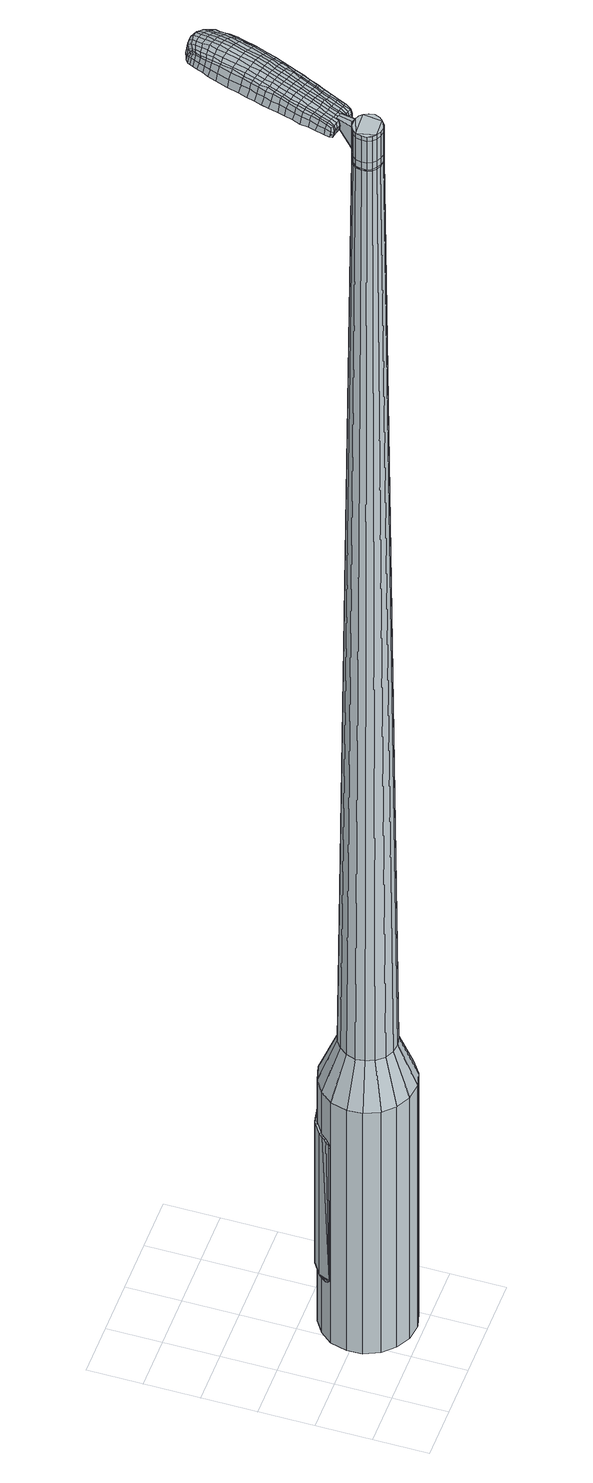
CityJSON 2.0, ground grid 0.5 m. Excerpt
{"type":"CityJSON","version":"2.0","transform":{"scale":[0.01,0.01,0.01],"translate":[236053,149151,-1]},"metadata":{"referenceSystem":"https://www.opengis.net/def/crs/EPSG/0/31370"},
"CityObjects":{
"object1":{"type":"GenericCityObject","attributes":{"cluster":53,"mean_distance_to_centroid":0.3,"new_centroid_x":236053.83,"new_centroid_y":149151.46,"mean_distance_to_camera":9.44,"H1":5.53,"H2":5.38,"Z_final":117.8,"cluster2":-1,"proj_x":236059.71,"proj_y":149153.23,"id_line":90866,"bearing_l":163.28,"distance":6.14,"orientation":"right","G_obj":73.28},"geometry":[{"type":"MultiSurface","lod":"2","boundaries":[[[0,1,2,3]],[[1,4,5,2]],[[4,6,7,5]],[[6,8,9,7]],[[8,10,11,9]],[[10,12,13,11]],[[12,14,15,13]],[[14,16,17,15]],[[16,18,19,17]],[[18,20,21,19]],[[20,22,23,21]],[[22,24,25,23]],[[24,26,27,25]],[[26,28,29,27]],[[28,30,31,29]],[[30,32,33,31]],[[32,34,35,33]],[[34,0,3,35]],[[36,37,38,39]],[[38,40,41,42]],[[41,43,42]],[[42,44,45,46]],[[45,47,46]],[[46,48,49,50]],[[49,51,50]],[[42,46,50,38]],[[50,52,39,38]],[[53,36,39]],[[2,5,7,35]],[[7,9,11,15]],[[11,13,15]],[[15,17,19,23]],[[19,21,23]],[[23,25,27,31]],[[27,29,31]],[[15,23,31,7]],[[31,33,35,7]],[[3,2,35]],[[1,0,54,55]],[[0,34,56,54]],[[34,32,57,56]],[[32,30,58,57]],[[30,28,59,58]],[[28,26,60,59]],[[26,24,61,60]],[[24,22,62,61]],[[22,20,63,62]],[[20,18,64,63]],[[18,16,65,64]],[[16,14,66,65]],[[14,12,67,66]],[[12,10,68,67]],[[10,8,69,68]],[[8,6,70,69]],[[6,4,71,70]],[[4,1,55,71]],[[55,54,72,73]],[[54,56,74,72]],[[56,57,75,74]],[[57,58,76,75]],[[58,59,77,76]],[[59,60,78,77]],[[60,61,79,78]],[[61,62,80,79]],[[62,63,81,80]],[[63,64,82,81]],[[64,65,83,82]],[[65,66,84,83]],[[66,67,85,84]],[[67,68,86,85]],[[68,69,87,86]],[[69,70,88,87]],[[70,71,89,88]],[[71,55,73,89]],[[72,90,91,73]],[[92,93,90,72]],[[94,95,93,92]],[[76,96,95,94]],[[97,98,96,76]],[[78,99,98,97]],[[100,101,99,78]],[[80,102,101,100]],[[81,103,102,80]],[[82,104,103,81]],[[105,106,104,82]],[[107,108,106,105]],[[85,109,108,107]],[[110,111,109,85]],[[112,113,111,110]],[[114,115,113,112]],[[89,116,115,114]],[[73,91,116,89]],[[117,118,119,120]],[[121,117,120,122]],[[123,121,122,124]],[[125,123,124,126]],[[127,125,126,128]],[[129,127,128,130]],[[131,129,130,132]],[[133,131,132,134]],[[135,133,134,136]],[[137,135,136,138]],[[139,137,138,140]],[[141,139,140,142]],[[143,141,142,144]],[[145,143,144,146]],[[147,145,146,148]],[[149,147,148,150]],[[74,92,72]],[[74,75,94,92]],[[75,76,94]],[[77,97,76]],[[77,78,97]],[[79,100,78]],[[79,80,100]],[[83,105,82]],[[83,84,107,105]],[[84,85,107]],[[86,110,85]],[[86,87,112,110]],[[87,88,114,112]],[[88,89,114]],[[151,115,116]],[[151,152,113,115]],[[152,153,111,113]],[[153,109,111]],[[154,108,109]],[[154,155,106,108]],[[155,104,106]],[[156,101,102]],[[156,99,101]],[[157,98,99]],[[157,96,98]],[[158,95,96]],[[158,159,93,95]],[[159,90,93]],[[39,52,149,160]],[[91,90,161,150]],[[53,39,160,118]],[[90,159,119,161]],[[36,53,118,117]],[[159,158,120,119]],[[37,36,117,121]],[[158,96,122,120]],[[38,37,121,123]],[[96,157,124,122]],[[40,38,123,125]],[[157,99,126,124]],[[41,40,125,127]],[[99,156,128,126]],[[43,41,127,129]],[[156,102,130,128]],[[42,43,129,131]],[[102,103,132,130]],[[44,42,131,133]],[[103,104,134,132]],[[45,44,133,135]],[[104,155,136,134]],[[47,45,135,137]],[[155,154,138,136]],[[46,47,137,139]],[[154,109,140,138]],[[48,46,139,141]],[[109,153,142,140]],[[49,48,141,143]],[[153,152,144,142]],[[51,49,143,145]],[[152,151,146,144]],[[50,51,145,147]],[[151,116,148,146]],[[52,50,147,149]],[[116,91,150,148]],[[149,150,162,163]],[[150,161,164,162]],[[161,119,165,164]],[[119,118,166,165]],[[118,160,167,166]],[[160,149,163,167]],[[168,169,170,171]],[[172,168,171,173]],[[168,172,174,175]],[[169,168,175,176]],[[177,178,179,180]],[[181,177,180,182]],[[177,181,183,184]],[[178,177,184,185]],[[186,187,188,189]],[[190,186,189,191]],[[186,190,192,193]],[[187,186,193,194]],[[195,196,197,198]],[[199,195,198,200]],[[195,199,201,202]],[[196,195,202,203]],[[204,205,206,207]],[[208,204,207,209]],[[204,208,210,211]],[[205,204,211,212]],[[213,214,215,216]],[[217,213,216,218]],[[213,217,219,220]],[[214,213,220,221]],[[222,223,224,225]],[[214,222,225,215]],[[222,214,221,226]],[[223,222,226,227]],[[228,229,230,231]],[[223,228,231,224]],[[228,223,227,232]],[[229,228,232,233]],[[234,172,173,235]],[[229,234,235,230]],[[234,229,233,236]],[[172,234,236,174]],[[237,238,239,240]],[[241,237,240,242]],[[237,241,243,244]],[[238,237,244,245]],[[246,247,248,249]],[[238,246,249,239]],[[246,238,245,250]],[[247,246,250,251]],[[252,253,254,255]],[[247,252,255,248]],[[252,247,251,256]],[[253,252,256,257]],[[258,259,260,261]],[[253,258,261,254]],[[258,253,257,262]],[[259,258,262,263]],[[264,169,176,265]],[[259,264,265,260]],[[264,259,263,266]],[[169,264,266,170]],[[267,268,269,270]],[[271,267,270,272]],[[267,271,273,274]],[[268,267,274,275]],[[276,277,278,279]],[[268,276,279,269]],[[276,268,275,280]],[[277,276,280,281]],[[282,283,284,285]],[[277,282,285,278]],[[282,277,281,286]],[[283,282,286,287]],[[288,181,182,289]],[[283,288,289,284]],[[288,283,287,290]],[[181,288,290,183]],[[291,292,293,294]],[[295,291,294,296]],[[291,295,297,298]],[[292,291,298,299]],[[300,301,302,303]],[[292,300,303,293]],[[300,292,299,304]],[[301,300,304,305]],[[306,307,308,309]],[[301,306,309,302]],[[306,301,305,310]],[[307,306,310,311]],[[312,313,314,315]],[[307,312,315,308]],[[312,307,311,316]],[[313,312,316,317]],[[318,178,185,319]],[[313,318,319,314]],[[318,313,317,320]],[[178,318,320,179]],[[321,207,206,322]],[[323,321,322,324]],[[321,323,325,326]],[[207,321,326,209]],[[327,323,324,328]],[[329,327,328,330]],[[327,329,331,332]],[[323,327,332,325]],[[333,329,330,334]],[[335,333,334,336]],[[333,335,337,338]],[[329,333,338,331]],[[339,335,336,340]],[[341,339,340,342]],[[339,341,343,344]],[[335,339,344,337]],[[345,341,342,346]],[[196,345,346,197]],[[345,196,203,347]],[[341,345,347,343]],[[348,349,194,193]],[[350,348,193,192]],[[348,350,351,352]],[[349,348,352,353]],[[354,355,353,352]],[[356,354,352,351]],[[354,356,357,358]],[[355,354,358,359]],[[360,361,359,358]],[[362,360,358,357]],[[360,362,363,364]],[[361,360,364,365]],[[366,367,365,364]],[[368,366,364,363]],[[366,368,201,199]],[[367,366,199,200]],[[369,370,371,372]],[[271,369,372,273]],[[369,271,272,373]],[[370,369,373,374]],[[375,190,191,376]],[[370,375,376,371]],[[375,370,374,377]],[[190,375,377,192]],[[378,379,380,381]],[[217,378,381,219]],[[378,217,218,382]],[[379,378,382,383]],[[384,385,386,387]],[[379,384,387,380]],[[384,379,383,388]],[[385,384,388,389]],[[390,187,194,391]],[[385,390,391,386]],[[390,385,389,392]],[[187,390,392,188]],[[393,394,395,396]],[[175,393,396,176]],[[393,175,174,397]],[[394,393,397,398]],[[399,400,401,402]],[[394,399,402,395]],[[399,394,398,403]],[[400,399,403,404]],[[405,198,197,406]],[[400,405,406,401]],[[405,400,404,407]],[[198,405,407,200]],[[408,409,410,411]],[[180,408,411,182]],[[408,180,179,412]],[[409,408,412,413]],[[414,202,201,415]],[[409,414,415,410]],[[414,409,413,416]],[[202,414,416,203]],[[417,418,419,420]],[[295,417,420,297]],[[417,295,296,421]],[[418,417,421,422]],[[423,208,209,424]],[[418,423,424,419]],[[423,418,422,425]],[[208,423,425,210]],[[426,427,428,429]],[[241,426,429,243]],[[426,241,242,430]],[[427,426,430,431]],[[432,433,434,435]],[[427,432,435,428]],[[432,427,431,436]],[[433,432,436,437]],[[438,205,212,439]],[[433,438,439,434]],[[438,433,437,440]],[[205,438,440,206]],[[441,442,431,430]],[[240,441,430,242]],[[441,240,239,443]],[[442,441,443,444]],[[445,446,437,436]],[[442,445,436,431]],[[445,442,444,447]],[[446,445,447,448]],[[449,322,206,440]],[[446,449,440,437]],[[449,446,448,450]],[[322,449,450,324]],[[451,452,453,454]],[[298,451,454,299]],[[451,298,297,420]],[[452,451,420,419]],[[455,326,325,456]],[[452,455,456,453]],[[455,452,419,424]],[[326,455,424,209]],[[457,458,444,443]],[[249,457,443,239]],[[457,249,248,459]],[[458,457,459,460]],[[461,462,448,447]],[[458,461,447,444]],[[461,458,460,463]],[[462,461,463,464]],[[465,328,324,450]],[[462,465,450,448]],[[465,462,464,466]],[[328,465,466,330]],[[467,468,469,470]],[[304,467,470,305]],[[467,304,299,454]],[[468,467,454,453]],[[471,332,331,472]],[[468,471,472,469]],[[471,468,453,456]],[[332,471,456,325]],[[473,474,460,459]],[[255,473,459,248]],[[473,255,254,475]],[[474,473,475,476]],[[477,478,464,463]],[[474,477,463,460]],[[477,474,476,479]],[[478,477,479,480]],[[481,334,330,466]],[[478,481,466,464]],[[481,478,480,482]],[[334,481,482,336]],[[483,484,485,486]],[[310,483,486,311]],[[483,310,305,470]],[[484,483,470,469]],[[487,338,337,488]],[[484,487,488,485]],[[487,484,469,472]],[[338,487,472,331]],[[489,490,476,475]],[[261,489,475,254]],[[489,261,260,491]],[[490,489,491,492]],[[493,494,480,479]],[[490,493,479,476]],[[493,490,492,495]],[[494,493,495,496]],[[497,340,336,482]],[[494,497,482,480]],[[497,494,496,498]],[[340,497,498,342]],[[499,500,501,502]],[[316,499,502,317]],[[499,316,311,486]],[[500,499,486,485]],[[503,344,343,504]],[[500,503,504,501]],[[503,500,485,488]],[[344,503,488,337]],[[505,506,492,491]],[[265,505,491,260]],[[505,265,176,396]],[[506,505,396,395]],[[507,508,496,495]],[[506,507,495,492]],[[507,506,395,402]],[[508,507,402,401]],[[509,346,342,498]],[[508,509,498,496]],[[509,508,401,406]],[[346,509,406,197]],[[510,511,413,412]],[[320,510,412,179]],[[510,320,317,502]],[[511,510,502,501]],[[512,347,203,416]],[[511,512,416,413]],[[512,511,501,504]],[[347,512,504,343]],[[513,514,374,373]],[[270,513,373,272]],[[513,270,269,515]],[[514,513,515,516]],[[517,350,192,377]],[[514,517,377,374]],[[517,514,516,518]],[[350,517,518,351]],[[519,520,521,522]],[[220,519,522,221]],[[519,220,219,381]],[[520,519,381,380]],[[523,524,525,526]],[[520,523,526,521]],[[523,520,380,387]],[[524,523,387,386]],[[527,349,353,528]],[[524,527,528,525]],[[527,524,386,391]],[[349,527,391,194]],[[529,530,516,515]],[[279,529,515,269]],[[529,279,278,531]],[[530,529,531,532]],[[533,356,351,518]],[[530,533,518,516]],[[533,530,532,534]],[[356,533,534,357]],[[535,536,537,538]],[[226,535,538,227]],[[535,226,221,522]],[[536,535,522,521]],[[539,540,541,542]],[[536,539,542,537]],[[539,536,521,526]],[[540,539,526,525]],[[543,355,359,544]],[[540,543,544,541]],[[543,540,525,528]],[[355,543,528,353]],[[545,546,532,531]],[[285,545,531,278]],[[545,285,284,547]],[[546,545,547,548]],[[549,362,357,534]],[[546,549,534,532]],[[549,546,548,550]],[[362,549,550,363]],[[551,552,553,554]],[[232,551,554,233]],[[551,232,227,538]],[[552,551,538,537]],[[555,556,557,558]],[[552,555,558,553]],[[555,552,537,542]],[[556,555,542,541]],[[559,361,365,560]],[[556,559,560,557]],[[559,556,541,544]],[[361,559,544,359]],[[561,562,548,547]],[[289,561,547,284]],[[561,289,182,411]],[[562,561,411,410]],[[563,368,363,550]],[[562,563,550,548]],[[563,562,410,415]],[[368,563,415,201]],[[564,565,398,397]],[[236,564,397,174]],[[564,236,233,554]],[[565,564,554,553]],[[566,567,404,403]],[[565,566,403,398]],[[566,565,553,558]],[[567,566,558,557]],[[568,367,200,407]],[[567,568,407,404]],[[568,567,557,560]],[[367,568,560,365]],[[569,570,571,572]],[[572,571,573,574]],[[575,573,571,576]],[[576,571,570,577]],[[578,579,580,581]],[[581,580,582,583]],[[584,582,580,585]],[[585,580,579,586]],[[587,588,589,590]],[[590,589,591,592]],[[593,591,589,594]],[[594,589,588,595]],[[596,597,598,599]],[[599,598,600,601]],[[602,600,598,603]],[[603,598,597,604]],[[605,606,607,608]],[[608,607,609,610]],[[611,609,607,612]],[[612,607,606,613]],[[614,615,616,617]],[[617,616,618,619]],[[620,618,616,621]],[[621,616,615,622]],[[623,624,625,626]],[[626,625,615,614]],[[622,615,625,627]],[[627,625,624,628]],[[629,630,631,632]],[[632,631,624,623]],[[628,624,631,633]],[[633,631,630,634]],[[574,573,635,636]],[[636,635,630,629]],[[634,630,635,637]],[[637,635,573,575]],[[638,639,640,641]],[[641,640,642,643]],[[644,642,640,645]],[[645,640,639,646]],[[647,648,649,650]],[[650,649,639,638]],[[646,639,649,651]],[[651,649,648,652]],[[653,654,655,656]],[[656,655,648,647]],[[652,648,655,657]],[[657,655,654,658]],[[659,660,661,662]],[[662,661,654,653]],[[658,654,661,663]],[[663,661,660,664]],[[577,570,665,666]],[[666,665,660,659]],[[664,660,665,667]],[[667,665,570,569]],[[668,669,670,671]],[[671,670,672,673]],[[674,672,670,675]],[[675,670,669,676]],[[677,678,679,680]],[[680,679,669,668]],[[676,669,679,681]],[[681,679,678,682]],[[683,684,685,686]],[[686,685,678,677]],[[682,678,685,687]],[[687,685,684,688]],[[583,582,689,690]],[[690,689,684,683]],[[688,684,689,691]],[[691,689,582,584]],[[692,693,694,695]],[[695,694,696,697]],[[698,696,694,699]],[[699,694,693,700]],[[701,702,703,704]],[[704,703,693,692]],[[700,693,703,705]],[[705,703,702,706]],[[707,708,709,710]],[[710,709,702,701]],[[706,702,709,711]],[[711,709,708,712]],[[713,714,715,716]],[[716,715,708,707]],[[712,708,715,717]],[[717,715,714,718]],[[586,579,719,720]],[[720,719,714,713]],[[718,714,719,721]],[[721,719,579,578]],[[605,608,722,723]],[[723,722,724,725]],[[726,724,722,727]],[[727,722,608,610]],[[725,724,728,729]],[[729,728,730,731]],[[732,730,728,733]],[[733,728,724,726]],[[731,730,734,735]],[[735,734,736,737]],[[738,736,734,739]],[[739,734,730,732]],[[737,736,740,741]],[[741,740,742,743]],[[744,742,740,745]],[[745,740,736,738]],[[743,742,746,747]],[[747,746,597,596]],[[604,597,746,748]],[[748,746,742,744]],[[595,749,750,594]],[[594,750,751,593]],[[752,751,750,753]],[[753,750,749,754]],[[754,755,756,753]],[[753,756,757,752]],[[758,757,756,759]],[[759,756,755,760]],[[760,761,762,759]],[[759,762,763,758]],[[764,763,762,765]],[[765,762,761,766]],[[766,767,768,765]],[[765,768,769,764]],[[602,769,768,600]],[[600,768,767,601]],[[770,771,772,773]],[[773,772,672,674]],[[673,672,772,774]],[[774,772,771,775]],[[592,591,776,777]],[[777,776,771,770]],[[775,771,776,778]],[[778,776,591,593]],[[779,780,781,782]],[[782,781,618,620]],[[619,618,781,783]],[[783,781,780,784]],[[785,786,787,788]],[[788,787,780,779]],[[784,780,787,789]],[[789,787,786,790]],[[595,588,791,792]],[[792,791,786,785]],[[790,786,791,793]],[[793,791,588,587]],[[794,795,796,797]],[[797,796,576,577]],[[575,576,796,798]],[[798,796,795,799]],[[800,801,802,803]],[[803,802,795,794]],[[799,795,802,804]],[[804,802,801,805]],[[596,599,806,807]],[[807,806,801,800]],[[805,801,806,808]],[[808,806,599,601]],[[809,810,811,812]],[[812,811,581,583]],[[578,581,811,813]],[[813,811,810,814]],[[602,603,815,816]],[[816,815,810,809]],[[814,810,815,817]],[[817,815,603,604]],[[818,819,820,821]],[[821,820,696,698]],[[697,696,820,822]],[[822,820,819,823]],[[610,609,824,825]],[[825,824,819,818]],[[823,819,824,826]],[[826,824,609,611]],[[827,828,642,829]],[[829,642,644]],[[643,642,830]],[[830,642,828,831]],[[832,833,834,835]],[[835,834,828,827]],[[831,828,834,836]],[[836,834,833,837]],[[613,606,838,839]],[[839,838,833,832]],[[837,833,838,840]],[[840,838,606,605]],[[831,841,842,830]],[[830,842,641,643]],[[638,641,842,843]],[[842,841,843]],[[837,844,845,836]],[[836,845,841,831]],[[843,841,845,846]],[[846,845,844,847]],[[605,723,848,840]],[[840,848,844,837]],[[847,844,848,849]],[[849,848,723,725]],[[850,851,852,853]],[[853,852,699,700]],[[698,699,852,821]],[[821,852,851,818]],[[726,727,854,855]],[[855,854,851,850]],[[818,851,854,825]],[[825,854,727,610]],[[856,857,843]],[[843,857,650,638]],[[647,650,857,858]],[[858,857,856,859]],[[847,860,861,846]],[[846,861,856,843]],[[859,856,861,862]],[[862,861,860,863]],[[725,729,864,849]],[[849,864,860,847]],[[863,860,864,865]],[[865,864,729,731]],[[866,867,868,869]],[[869,868,705,706]],[[700,705,868,853]],[[853,868,867,850]],[[732,733,870,871]],[[871,870,867,866]],[[850,867,870,855]],[[855,870,733,726]],[[859,872,873,858]],[[858,873,656,647]],[[653,656,873,874]],[[874,873,872,875]],[[863,876,877,862]],[[862,877,872,859]],[[875,872,877,878]],[[878,877,876,879]],[[731,735,880,865]],[[865,880,876,863]],[[879,876,880,881]],[[881,880,735,737]],[[882,883,884,885]],[[885,884,711,712]],[[706,711,884,869]],[[869,884,883,866]],[[738,739,886,887]],[[887,886,883,882]],[[866,883,886,871]],[[871,886,739,732]],[[875,888,874]],[[874,888,662,653]],[[659,662,888,889]],[[889,888,890]],[[879,891,892,878]],[[878,892,888,875]],[[890,888,892,893]],[[893,892,891,894]],[[737,741,895,881]],[[881,895,891,879]],[[894,891,895,896]],[[896,895,741,743]],[[897,898,899,900]],[[900,899,717,718]],[[712,717,899,885]],[[885,899,898,882]],[[744,745,901,902]],[[902,901,898,897]],[[882,898,901,887]],[[887,901,745,738]],[[890,903,904,889]],[[889,904,666,659]],[[577,666,904,797]],[[797,904,903,794]],[[894,905,906,893]],[[893,906,903,890]],[[794,903,906,803]],[[803,906,905,800]],[[743,747,907,896]],[[896,907,905,894]],[[800,905,907,807]],[[807,907,747,596]],[[814,908,909,813]],[[813,909,721,578]],[[718,721,909,900]],[[900,909,908,897]],[[604,748,910,817]],[[817,910,908,814]],[[897,908,910,902]],[[902,910,748,744]],[[775,911,912,774]],[[774,912,671,673]],[[668,671,912,913]],[[913,912,911,914]],[[593,751,915,778]],[[778,915,911,775]],[[914,911,915,916]],[[916,915,751,752]],[[917,918,919,920]],[[920,919,621,622]],[[620,621,919,782]],[[782,919,918,779]],[[921,922,923,924]],[[924,923,918,917]],[[779,918,923,788]],[[788,923,922,785]],[[754,749,925,926]],[[926,925,922,921]],[[785,922,925,792]],[[792,925,749,595]],[[914,927,928,913]],[[913,928,680,668]],[[677,680,928,929]],[[929,928,927,930]],[[752,757,931,916]],[[916,931,927,914]],[[930,927,931,932]],[[932,931,757,758]],[[933,934,935,936]],[[936,935,627,628]],[[622,627,935,920]],[[920,935,934,917]],[[937,938,939,940]],[[940,939,934,933]],[[917,934,939,924]],[[924,939,938,921]],[[760,755,941,942]],[[942,941,938,937]],[[921,938,941,926]],[[926,941,755,754]],[[930,943,944,929]],[[929,944,686,677]],[[683,686,944,945]],[[945,944,943,946]],[[758,763,947,932]],[[932,947,943,930]],[[946,943,947,948]],[[948,947,763,764]],[[949,950,951,952]],[[952,951,633,634]],[[628,633,951,936]],[[936,951,950,933]],[[953,954,955,956]],[[956,955,950,949]],[[933,950,955,940]],[[940,955,954,937]],[[766,761,957,958]],[[958,957,954,953]],[[937,954,957,942]],[[942,957,761,760]],[[946,959,960,945]],[[945,960,690,683]],[[583,690,960,812]],[[812,960,959,809]],[[764,769,961,948]],[[948,961,959,946]],[[809,959,961,816]],[[816,961,769,602]],[[799,962,963,798]],[[798,963,637,575]],[[634,637,963,952]],[[952,963,962,949]],[[805,964,965,804]],[[804,965,962,799]],[[949,962,965,956]],[[956,965,964,953]],[[601,767,966,808]],[[808,966,964,805]],[[953,964,966,958]],[[958,966,767,766]],[[569,572,171,170]],[[572,574,173,171]],[[584,585,184,183]],[[585,586,185,184]],[[587,590,189,188]],[[590,592,191,189]],[[611,612,211,210]],[[612,613,212,211]],[[614,617,216,215]],[[617,619,218,216]],[[623,626,225,224]],[[626,614,215,225]],[[629,632,231,230]],[[632,623,224,231]],[[574,636,235,173]],[[636,629,230,235]],[[644,645,244,243]],[[645,646,245,244]],[[646,651,250,245]],[[651,652,251,250]],[[652,657,256,251]],[[657,658,257,256]],[[658,663,262,257]],[[663,664,263,262]],[[664,667,266,263]],[[667,569,170,266]],[[674,675,274,273]],[[675,676,275,274]],[[676,681,280,275]],[[681,682,281,280]],[[682,687,286,281]],[[687,688,287,286]],[[688,691,290,287]],[[691,584,183,290]],[[692,695,294,293]],[[695,697,296,294]],[[701,704,303,302]],[[704,692,293,303]],[[707,710,309,308]],[[710,701,302,309]],[[713,716,315,314]],[[716,707,308,315]],[[586,720,319,185]],[[720,713,314,319]],[[770,773,372,371]],[[773,674,273,372]],[[592,777,376,191]],[[777,770,371,376]],[[619,783,382,218]],[[783,784,383,382]],[[784,789,388,383]],[[789,790,389,388]],[[790,793,392,389]],[[793,587,188,392]],[[697,822,421,296]],[[822,823,422,421]],[[823,826,425,422]],[[826,611,210,425]],[[827,829,429,428]],[[829,644,243,429]],[[832,835,435,434]],[[835,827,428,435]],[[613,839,439,212]],[[839,832,434,439]],[[967,968,969,970]],[[971,972,970,969]],[[973,974,975,976]],[[977,978,979,980]],[[968,981,982,969]],[[983,971,969,982]],[[984,973,976,985]],[[986,987,978,977]],[[981,988,989,982]],[[989,990,983,982]],[[991,984,985,992]],[[993,987,986,994]],[[988,995,996,989]],[[996,997,990,989]],[[998,991,992,999]],[[1000,993,994,1001]],[[1002,1003,1004,1005]],[[1006,1007,1003,1002]],[[1006,1008,1009,1007]],[[1008,1010,1011,1009]],[[1012,1013,1014,1015]],[[1016,1017,1013,1012]],[[1018,1019,1017,1016]],[[1020,1021,1019,1018]],[[1015,1004,1003,1012]],[[1012,1003,1007,1016]],[[1007,1009,1018,1016]],[[1009,1011,1020,1018]],[[976,975,972,971]],[[985,976,971,983]],[[990,992,985,983]],[[997,999,992,990]],[[977,980,974,973]],[[986,977,973,984]],[[994,986,984,991]],[[1001,994,991,998]],[[978,1002,1005,979]],[[987,1006,1002,978]],[[1008,1006,987,993]],[[1010,1008,993,1000]],[[1022,1023,1024,1025]],[[1024,1026,1027,1028]],[[1024,1028,1029,1030]],[[1024,1030,1025]],[[1031,1022,1025,1032]],[[1033,1032,1025,1034]],[[1035,1034,1025]],[[1036,1024,1023,1037]],[[1038,1036,1037,1039]],[[1040,1038,1039,1041]],[[1042,1040,1041,1043]],[[1044,1042,1043,1045]],[[1045,1046,1047,1048]],[[1045,1048,1049,1050]],[[1045,1050,1051,1052]],[[1051,1053,1054,1055]],[[1051,1055,1056,1057]],[[1051,1057,1052]],[[1045,1052,1044]],[[1058,1059,1023,1022]],[[1060,1061,1026,1024]],[[1062,1063,1035,1025]],[[1059,1064,1037,1023]],[[1065,1060,1024,1036]],[[1064,1066,1039,1037]],[[1067,1065,1036,1038]],[[1066,1068,1041,1039]],[[1069,1067,1038,1040]],[[1068,1070,1043,1041]],[[1071,1069,1040,1042]],[[1070,1072,1045,1043]],[[1073,1071,1042,1044]],[[1072,1074,1046,1045]],[[1075,1076,1053,1051]],[[1077,1073,1044,1052]],[[1047,1046,1074,1078]],[[1048,1047,1078,1079]],[[1049,1048,1079,1080]],[[1050,1049,1080,1081]],[[1051,1050,1081,1075]],[[1082,1058,1022,1031]],[[1083,1082,1031,1032]],[[1084,1083,1032,1033]],[[1085,1084,1033,1034]],[[1063,1085,1034,1035]],[[1027,1026,1061,1086]],[[1054,1053,1076,1087]],[[1028,1027,1086,1088]],[[1029,1028,1088,1089]],[[1030,1029,1089,1090]],[[1025,1030,1090,1062]],[[1055,1054,1087,1091]],[[1056,1055,1091,1092]],[[1057,1056,1092,1093]],[[1052,1057,1093,1077]]]}]}
},
"vertices":[
[94,89,384],[107,82,384],[107,82,96],[94,89,96],[118,72,384],[118,72,96],[123,58,384],[123,58,96],[124,44,384],[124,44,96],[120,30,384],[120,30,96],[111,18,384],[111,18,96],[99,10,384],[99,10,96],[85,6,384],[85,6,96],[70,8,384],[70,8,96],[57,15,384],[57,15,96],[47,25,384],[47,25,96],[41,39,384],[41,39,96],[40,53,384],[40,53,96],[44,68,384],[44,68,96],[53,79,384],[53,79,96],[65,87,384],[65,87,96],[80,91,384],[80,91,96],[77,61,1524],[73,58,1524],[70,55,1524],[86,61,1524],[69,50,1524],[69,45,1524],[74,38,1524],[71,41,1524],[78,36,1524],[83,35,1524],[91,39,1524],[87,36,1524],[94,42,1524],[96,47,1524],[93,56,1524],[95,52,1524],[90,59,1524],[81,62,1524],[89,73,429],[97,69,429],[81,74,429],[72,72,429],[65,67,429],[60,60,429],[57,51,429],[58,43,429],[61,35,429],[67,28,429],[75,24,429],[84,23,429],[92,25,429],[99,30,429],[105,37,429],[107,46,429],[107,54,429],[103,62,429],[86,61,1483],[90,59,1483],[81,62,1483],[77,61,1483],[73,58,1483],[70,55,1483],[69,50,1483],[69,45,1483],[71,41,1483],[74,38,1483],[78,36,1483],[83,35,1483],[87,36,1483],[91,39,1483],[94,42,1483],[96,47,1483],[95,52,1483],[93,56,1483],[86,61,1485],[90,59,1485],[81,61,1483],[81,61,1485],[77,60,1483],[77,60,1485],[73,58,1485],[71,54,1483],[71,54,1485],[69,50,1485],[70,46,1483],[70,46,1485],[71,41,1485],[74,38,1485],[78,36,1485],[83,36,1483],[83,36,1485],[87,37,1483],[87,37,1485],[91,39,1485],[94,43,1483],[94,43,1485],[95,47,1483],[95,47,1485],[95,51,1483],[95,51,1485],[93,56,1485],[77,61,1519],[81,62,1519],[81,62,1493],[77,61,1493],[73,58,1519],[73,58,1493],[70,55,1519],[70,55,1493],[69,50,1519],[69,50,1493],[69,45,1519],[69,45,1493],[71,41,1519],[71,41,1493],[74,38,1519],[74,38,1493],[78,36,1519],[78,36,1493],[83,35,1519],[83,35,1493],[87,36,1519],[87,36,1493],[91,39,1519],[91,39,1493],[94,42,1519],[94,42,1493],[96,47,1519],[96,47,1493],[95,52,1519],[95,52,1493],[93,56,1519],[93,56,1493],[90,59,1519],[90,59,1493],[95,52,1485],[96,47,1485],[94,42,1485],[87,36,1485],[83,35,1485],[69,45,1485],[70,55,1485],[77,61,1485],[81,62,1485],[86,61,1519],[86,61,1493],[94,78,1513],[94,78,1518],[91,79,1513],[88,80,1513],[88,80,1518],[91,79,1518],[131,145,1519],[129,138,1518],[131,139,1509],[133,145,1510],[134,153,1519],[136,154,1510],[132,152,1526],[130,144,1525],[127,137,1525],[95,156,1519],[93,149,1518],[94,148,1525],[96,155,1525],[97,164,1519],[98,163,1526],[96,166,1510],[93,158,1510],[92,151,1509],[132,221,1519],[136,220,1519],[136,221,1513],[133,222,1513],[128,221,1519],[128,222,1513],[128,220,1524],[132,220,1524],[136,218,1524],[111,150,1530],[109,143,1529],[112,142,1529],[114,149,1530],[114,159,1531],[117,158,1531],[110,160,1530],[108,151,1530],[106,144,1529],[88,73,1512],[91,72,1512],[91,73,1517],[89,74,1517],[85,74,1512],[86,75,1517],[85,75,1506],[88,74,1506],[91,73,1506],[147,202,1519],[147,198,1519],[148,199,1512],[149,202,1512],[147,204,1518],[149,205,1512],[146,204,1522],[146,202,1523],[145,199,1524],[146,194,1519],[145,188,1519],[146,189,1512],[147,194,1512],[144,194,1524],[143,188,1525],[143,182,1519],[141,175,1519],[143,176,1511],[145,183,1511],[142,182,1526],[139,175,1526],[138,164,1519],[139,165,1510],[136,164,1526],[106,75,1513],[109,82,1513],[107,82,1518],[105,75,1517],[104,70,1512],[103,71,1516],[105,71,1506],[107,76,1507],[110,83,1507],[111,89,1514],[114,96,1515],[113,96,1520],[110,89,1519],[113,90,1507],[116,97,1507],[117,103,1515],[119,110,1516],[118,110,1522],[115,103,1521],[118,104,1508],[121,111,1508],[122,117,1517],[124,124,1517],[122,124,1524],[120,117,1523],[123,118,1508],[126,125,1509],[127,131,1518],[125,131,1524],[129,132,1509],[113,213,1519],[112,210,1519],[113,209,1524],[114,212,1523],[114,215,1518],[115,214,1522],[113,216,1512],[112,214,1512],[111,211,1512],[110,205,1519],[108,200,1519],[109,199,1525],[111,204,1524],[109,207,1512],[107,201,1512],[106,194,1519],[103,187,1519],[105,186,1526],[107,193,1526],[105,196,1511],[102,188,1511],[100,176,1519],[101,174,1526],[99,177,1510],[77,84,1513],[79,91,1513],[78,93,1507],[76,85,1507],[76,79,1512],[76,80,1506],[77,79,1516],[78,83,1517],[80,90,1518],[81,99,1514],[82,106,1515],[81,107,1507],[80,100,1507],[82,98,1519],[83,105,1520],[84,113,1515],[86,121,1516],[85,122,1508],[83,115,1508],[85,112,1521],[87,119,1522],[88,128,1517],[89,135,1517],[88,137,1509],[87,129,1508],[89,127,1523],[91,134,1524],[91,142,1518],[90,144,1509],[92,141,1524],[90,79,1519],[93,78,1519],[92,86,1520],[95,86,1520],[89,87,1520],[87,80,1519],[94,93,1522],[97,93,1522],[97,101,1523],[99,100,1523],[94,101,1523],[92,94,1521],[99,108,1524],[101,107,1524],[101,115,1525],[104,114,1525],[98,116,1525],[96,109,1524],[103,122,1526],[106,121,1526],[105,129,1527],[108,128,1527],[102,130,1527],[100,123,1526],[107,136,1528],[110,135,1528],[104,137,1528],[131,217,1527],[135,216,1527],[127,217,1526],[126,213,1527],[130,212,1528],[133,211,1528],[128,206,1529],[132,205,1529],[124,207,1528],[122,200,1530],[126,199,1530],[129,198,1530],[124,192,1531],[127,191,1531],[120,193,1530],[117,184,1531],[121,184,1531],[125,182,1531],[117,171,1531],[121,170,1531],[114,172,1531],[116,217,1518],[119,218,1519],[118,219,1513],[115,218,1513],[116,215,1523],[119,217,1523],[123,220,1519],[123,221,1513],[123,219,1524],[147,207,1518],[146,209,1518],[145,208,1523],[146,205,1523],[148,207,1513],[147,210,1513],[144,212,1519],[142,216,1519],[141,214,1524],[144,211,1523],[145,213,1513],[143,216,1513],[139,218,1519],[139,217,1524],[140,219,1513],[128,144,1528],[126,145,1528],[124,138,1528],[126,138,1527],[131,153,1528],[129,153,1529],[124,146,1529],[121,147,1530],[118,140,1529],[121,139,1528],[127,155,1529],[124,156,1530],[118,148,1530],[115,141,1529],[120,157,1531],[97,154,1528],[99,153,1529],[102,162,1529],[99,162,1528],[95,147,1527],[98,146,1528],[103,152,1529],[106,161,1530],[101,145,1528],[77,76,1512],[79,76,1512],[79,77,1517],[78,77,1517],[76,77,1506],[78,77,1506],[82,75,1512],[83,76,1517],[82,76,1506],[102,69,1512],[101,69,1512],[102,70,1506],[103,69,1506],[102,70,1517],[101,70,1517],[98,70,1512],[96,70,1512],[97,71,1506],[99,70,1506],[98,71,1517],[96,72,1517],[93,71,1512],[94,72,1506],[94,72,1517],[104,75,1519],[102,76,1519],[106,82,1520],[105,83,1520],[100,76,1519],[98,77,1519],[102,83,1520],[100,84,1520],[95,78,1519],[97,85,1520],[79,83,1519],[81,82,1519],[83,89,1520],[81,90,1520],[84,81,1519],[86,88,1520],[109,89,1521],[107,90,1521],[111,96,1522],[109,97,1522],[105,90,1521],[102,91,1521],[107,97,1522],[104,98,1523],[100,92,1522],[102,99,1523],[83,97,1521],[85,96,1521],[87,104,1522],[85,104,1522],[88,95,1521],[90,103,1522],[114,103,1523],[112,104,1523],[116,110,1524],[114,111,1524],[110,104,1523],[107,105,1524],[112,111,1525],[109,112,1525],[104,106,1524],[106,113,1525],[86,111,1523],[89,111,1523],[90,118,1524],[88,119,1524],[92,110,1524],[94,117,1525],[119,117,1525],[117,118,1525],[121,124,1526],[119,125,1526],[114,118,1526],[111,119,1526],[117,125,1527],[114,126,1527],[109,120,1526],[111,127,1527],[90,126,1525],[92,125,1525],[94,132,1526],[92,133,1526],[96,124,1526],[98,131,1527],[123,131,1527],[122,131,1527],[119,132,1527],[116,133,1528],[113,134,1528],[94,140,1527],[96,139,1527],[100,138,1528],[116,213,1525],[118,214,1525],[114,210,1526],[117,211,1526],[122,216,1526],[121,212,1527],[145,203,1525],[144,206,1525],[144,202,1526],[144,200,1525],[143,209,1525],[141,212,1526],[140,207,1527],[142,205,1526],[138,214,1526],[137,210,1527],[112,205,1526],[115,206,1527],[110,199,1527],[113,200,1528],[119,206,1528],[117,200,1529],[143,195,1526],[142,197,1527],[141,191,1528],[142,189,1527],[140,199,1527],[138,202,1528],[136,195,1529],[139,193,1528],[135,204,1528],[133,197,1530],[108,193,1528],[111,193,1529],[106,185,1528],[108,185,1529],[115,193,1529],[112,185,1530],[140,183,1528],[139,184,1528],[137,176,1529],[138,175,1528],[137,186,1529],[134,188,1530],[131,180,1530],[134,178,1530],[131,190,1530],[128,181,1531],[103,174,1529],[105,174,1529],[109,173,1530],[135,164,1528],[133,165,1529],[130,166,1530],[127,168,1530],[124,169,1531],[129,139,1509],[127,139,1518],[130,145,1518],[131,146,1509],[132,153,1519],[134,154,1510],[131,153,1525],[128,145,1525],[126,138,1525],[96,147,1525],[95,149,1518],[97,155,1518],[98,154,1525],[99,164,1519],[100,162,1525],[98,165,1510],[95,157,1509],[94,150,1509],[135,219,1513],[135,218,1519],[132,219,1519],[132,220,1513],[128,219,1519],[128,220,1513],[128,218,1524],[132,218,1524],[135,217,1524],[112,143,1528],[109,144,1528],[111,151,1529],[114,150,1529],[114,159,1529],[117,158,1529],[111,160,1529],[108,151,1529],[106,145,1528],[92,75,1516],[91,74,1512],[89,75,1512],[89,76,1516],[86,76,1512],[86,77,1516],[86,77,1506],[89,76,1506],[92,75,1506],[146,199,1512],[145,199,1519],[145,202,1518],[147,202,1512],[145,204,1518],[147,204,1512],[144,204,1522],[144,202,1523],[143,199,1523],[144,189,1512],[143,189,1519],[144,194,1519],[145,195,1512],[142,194,1524],[141,188,1525],[141,176,1511],[139,175,1519],[141,183,1519],[143,184,1511],[140,183,1525],[138,175,1526],[136,165,1519],[138,165,1510],[134,164,1526],[106,83,1518],[107,83,1513],[104,76,1513],[103,76,1517],[102,71,1512],[102,72,1515],[104,72,1506],[106,77,1506],[108,84,1507],[111,97,1520],[112,97,1514],[110,90,1514],[108,90,1519],[111,91,1507],[114,98,1507],[116,111,1522],[117,111,1516],[115,104,1515],[113,104,1521],[116,105,1508],[119,112,1508],[121,125,1523],[122,125,1517],[120,118,1516],[118,118,1522],[122,119,1508],[124,126,1508],[125,132,1517],[123,131,1524],[127,133,1509],[115,208,1523],[114,209,1519],[115,212,1518],[116,211,1523],[116,214,1518],[117,213,1522],[115,215,1512],[114,213,1512],[113,210,1512],[111,198,1525],[110,199,1519],[112,204,1519],[113,204,1524],[111,206,1512],[109,201,1512],[106,185,1526],[105,186,1519],[108,194,1519],[109,193,1525],[107,195,1511],[104,188,1511],[102,175,1519],[103,174,1526],[101,177,1510],[80,92,1507],[81,91,1513],[79,84,1513],[78,85,1506],[78,79,1512],[78,80,1506],[79,79,1515],[80,83,1517],[82,90,1518],[83,107,1507],[84,106,1514],[83,98,1514],[82,100,1507],[84,97,1519],[85,105,1520],[87,122,1508],[88,120,1516],[86,113,1515],[85,114,1508],[87,112,1521],[89,119,1522],[90,136,1508],[91,135,1517],[90,127,1516],[88,129,1508],[91,126,1522],[92,133,1523],[93,142,1517],[92,143,1509],[94,140,1524],[90,80,1518],[93,79,1518],[93,87,1519],[95,86,1519],[90,88,1519],[88,81,1518],[95,94,1520],[97,93,1520],[97,101,1521],[99,100,1521],[94,102,1521],[92,95,1520],[99,108,1523],[102,107,1523],[101,115,1524],[104,115,1524],[98,116,1524],[96,109,1523],[103,122,1525],[106,122,1525],[105,130,1526],[108,129,1526],[102,130,1526],[100,123,1525],[107,137,1527],[110,136,1527],[104,137,1527],[134,214,1526],[131,215,1526],[127,216,1525],[126,212,1526],[130,212,1526],[133,211,1526],[131,205,1528],[128,206,1528],[124,206,1527],[122,199,1528],[126,199,1529],[129,198,1529],[127,191,1530],[124,192,1530],[120,193,1529],[118,184,1530],[121,183,1530],[125,182,1530],[121,170,1530],[118,171,1530],[114,172,1530],[119,217,1513],[119,216,1518],[117,215,1518],[116,216,1512],[117,214,1523],[120,215,1523],[124,218,1519],[123,219,1513],[124,217,1523],[143,207,1523],[144,208,1518],[145,206,1518],[144,205,1523],[146,206,1512],[145,209,1512],[140,213,1523],[141,214,1519],[143,211,1519],[142,210,1523],[143,212,1513],[141,215,1513],[138,216,1519],[138,215,1524],[138,217,1513],[124,139,1527],[126,146,1527],[127,145,1527],[125,138,1526],[130,153,1527],[128,154,1528],[118,141,1528],[120,148,1528],[123,146,1528],[121,140,1527],[126,155,1528],[123,156,1529],[117,149,1529],[115,142,1528],[120,157,1529],[102,162,1528],[100,153,1527],[99,154,1527],[101,162,1527],[97,147,1526],[98,147,1527],[104,153,1528],[106,161,1528],[102,146,1527],[80,79,1516],[79,78,1512],[78,78,1512],[79,79,1516],[78,79,1506],[79,79,1506],[83,77,1512],[83,78,1516],[82,78,1506],[102,72,1506],[101,71,1512],[103,71,1506],[102,72,1516],[101,72,1516],[97,73,1506],[97,73,1512],[99,72,1512],[100,73,1506],[99,73,1516],[96,74,1516],[94,73,1512],[94,74,1506],[94,74,1516],[102,76,1518],[103,76,1518],[105,83,1519],[98,78,1518],[100,77,1518],[102,84,1519],[100,85,1519],[95,79,1518],[97,85,1519],[83,90,1519],[81,83,1518],[80,83,1518],[82,90,1519],[84,82,1518],[86,89,1519],[107,90,1520],[108,90,1520],[110,97,1521],[109,97,1521],[102,92,1520],[105,91,1520],[107,98,1521],[104,99,1521],[100,92,1520],[102,100,1521],[87,104,1521],[85,97,1520],[84,97,1520],[86,104,1521],[88,96,1520],[90,103,1521],[112,104,1522],[113,104,1522],[115,111,1523],[114,111,1523],[107,106,1522],[109,105,1522],[112,112,1523],[109,113,1524],[104,107,1523],[106,114,1524],[91,118,1523],[89,111,1522],[88,112,1522],[90,119,1523],[92,110,1522],[94,117,1523],[117,118,1524],[120,125,1525],[119,125,1525],[111,120,1525],[114,119,1524],[116,126,1525],[114,127,1526],[109,121,1525],[111,128,1526],[95,133,1525],[93,126,1524],[91,126,1524],[93,133,1525],[96,125,1524],[98,132,1525],[121,132,1526],[122,132,1526],[116,134,1527],[119,133,1526],[113,135,1527],[96,140,1526],[95,140,1526],[100,139,1526],[119,213,1524],[117,212,1524],[116,209,1525],[117,210,1525],[123,215,1525],[122,211,1525],[142,202,1525],[143,205,1524],[143,203,1524],[143,200,1525],[139,207,1526],[139,211,1525],[141,208,1524],[141,204,1525],[137,213,1525],[136,209,1526],[116,205,1526],[114,204,1526],[112,198,1526],[113,199,1527],[120,206,1526],[118,199,1527],[140,190,1527],[141,196,1526],[142,195,1526],[140,189,1526],[135,195,1528],[137,201,1527],[139,199,1526],[138,192,1527],[134,203,1527],[132,196,1528],[111,193,1527],[110,192,1527],[107,185,1527],[109,185,1528],[116,193,1528],[113,185,1529],[136,177,1528],[138,184,1527],[139,183,1527],[137,176,1527],[131,180,1529],[133,188,1529],[136,186,1528],[133,178,1528],[130,190,1529],[128,181,1530],[106,174,1528],[104,174,1528],[110,173,1529],[132,165,1528],[133,164,1528],[127,168,1529],[130,167,1529],[124,169,1530],[103,71,1508],[97,73,1508],[107,104,1509],[115,102,1509],[114,125,1510],[123,122,1510],[126,162,1512],[135,160,1512],[130,142,1511],[121,145,1511],[132,180,1513],[135,193,1514],[144,190,1514],[141,177,1513],[91,75,1508],[100,107,1509],[106,127,1510],[117,165,1512],[112,148,1511],[123,182,1513],[127,195,1514],[84,77,1508],[92,109,1509],[98,130,1510],[109,168,1512],[103,150,1511],[118,198,1514],[114,185,1513],[78,79,1508],[85,111,1509],[90,132,1510],[100,170,1512],[94,153,1511],[110,200,1514],[105,188,1513],[138,206,1514],[139,211,1514],[145,209,1514],[146,203,1514],[130,208,1514],[132,213,1514],[122,210,1514],[125,215,1514],[114,213,1514],[118,217,1514],[137,216,1515],[135,220,1515],[136,219,1515],[141,215,1515],[133,217,1515],[134,220,1515],[129,218,1515],[133,220,1515],[125,220,1515],[132,221,1515],[50,78,334],[53,81,334],[53,81,165],[44,70,171],[50,78,165],[48,75,165],[46,73,166],[45,71,167],[44,70,169],[48,75,334],[46,73,333],[45,71,332],[44,70,331],[44,70,328],[65,89,165],[65,89,334],[80,92,165],[80,92,334],[95,90,165],[95,90,334],[108,84,165],[108,84,334],[119,73,165],[119,73,334],[120,69,334],[122,66,334],[123,63,333],[124,61,332],[125,60,331],[125,60,328],[120,69,165],[125,60,171],[125,60,169],[124,61,167],[123,63,166],[122,66,165],[53,76,334],[55,79,334],[55,79,165],[53,76,165],[47,68,171],[47,68,328],[67,86,334],[67,86,165],[80,89,334],[80,89,165],[94,88,334],[94,88,165],[107,81,334],[107,81,165],[116,71,334],[116,71,165],[118,68,334],[122,59,328],[122,59,171],[118,68,165],[119,65,334],[121,62,333],[121,60,332],[122,59,331],[50,73,334],[49,71,333],[48,69,332],[47,68,331],[50,73,165],[122,59,169],[49,71,166],[48,69,167],[47,68,169],[121,60,167],[121,62,166],[119,65,165]
]}
